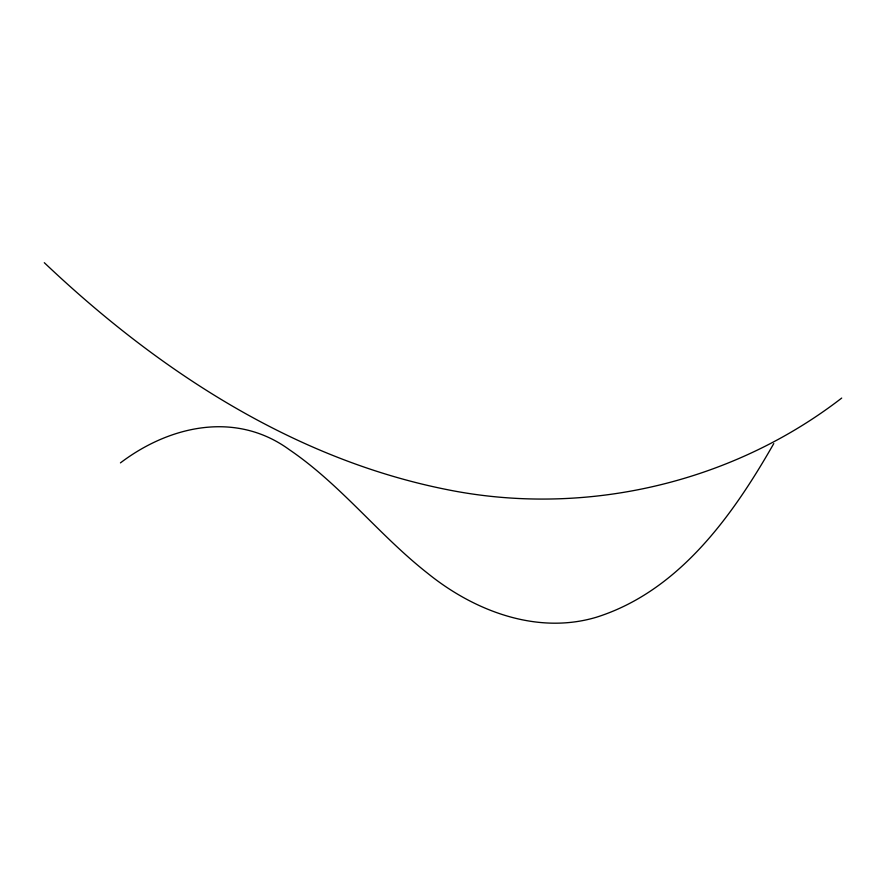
<?xml version="1.0" encoding="UTF-8"?>
<svg xmlns="http://www.w3.org/2000/svg" width="886" height="886" viewBox="0 0 886 886"><rect width="100%" height="100%" fill="white"/><g stroke="black" fill="none" stroke-linecap="round" stroke-linejoin="round"><path stroke-width="1.33" d="M773.777 443.576C732.678 515.597 679.019 591.206 596.234 617.287C536.838 634.941 474.11 610.875 427.728 573.353C378.964 535.111 340.822 484.675 289.368 449.711C236.252 410.871 169.891 425.335 120.441 462.88M841.7 398.069C730.928 483.656 583.83 517.302 446.743 489.548C292.601 458.826 156.877 369.484 44.3 262.699"/></g></svg>
